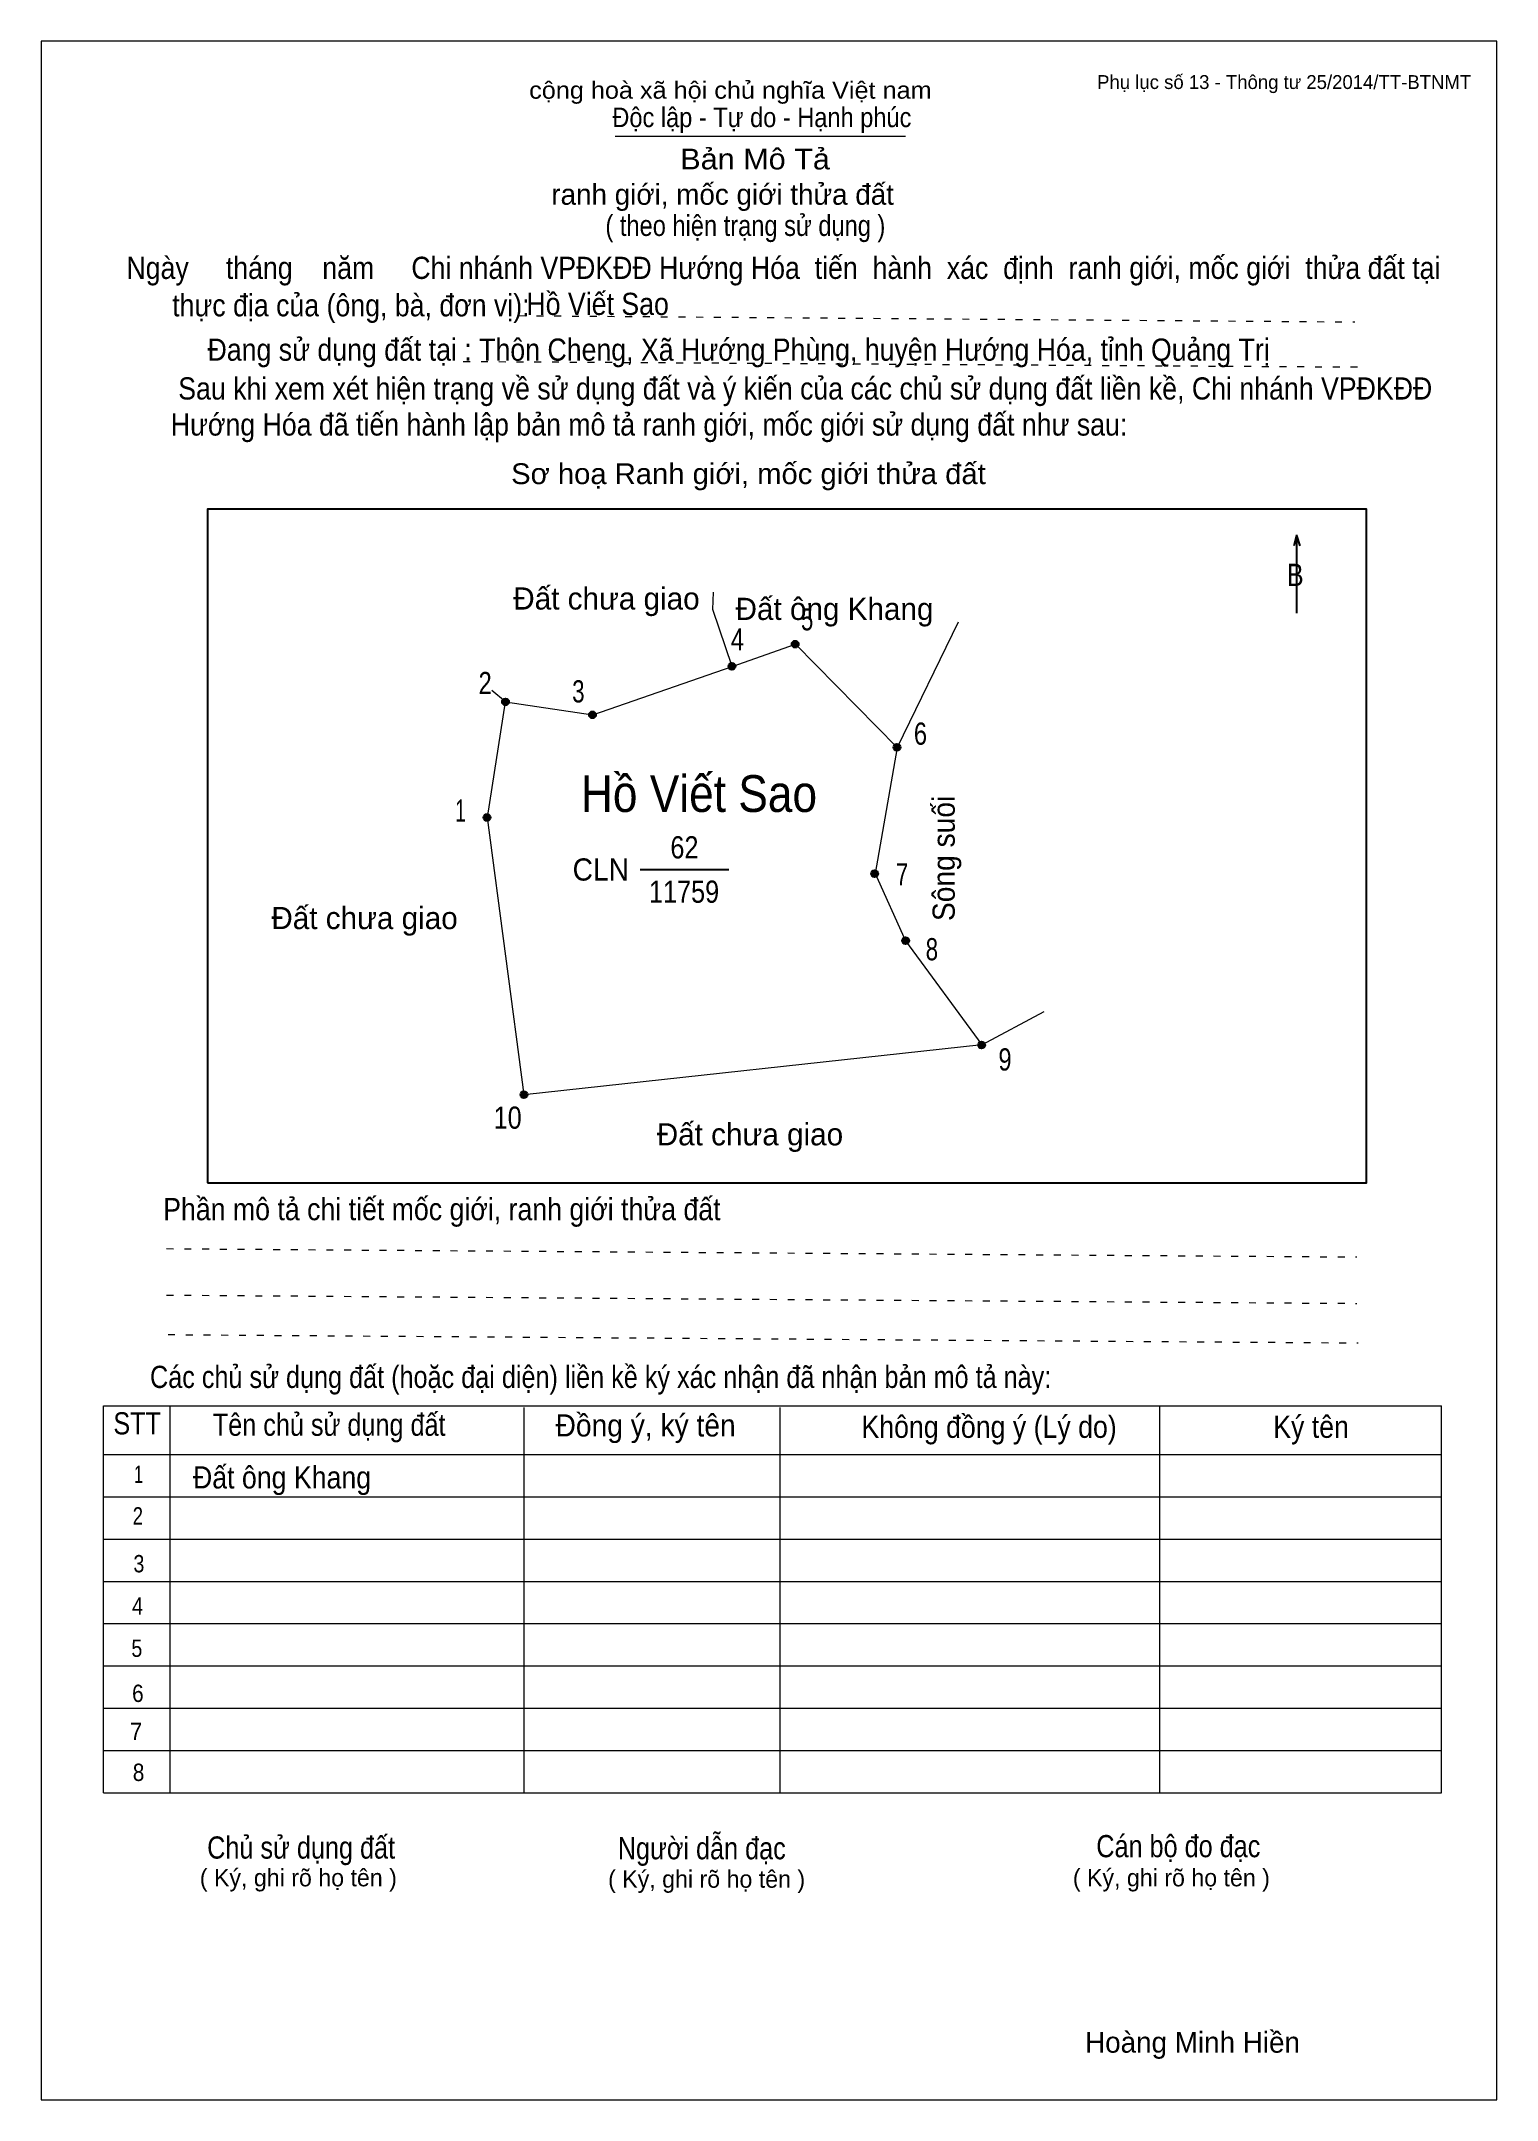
# Model space of a CAD drawing. Header units: centimetres. Extents: x 0 to 21, y 0 to 29.7.
import ezdxf
from ezdxf.enums import TextEntityAlignment as Align

# ---------------------------------------------------------------- set-up
doc = ezdxf.new("R2010")
doc.units = ezdxf.units.CM
doc.header["$LTSCALE"] = 0.13
doc.linetypes.add('DOTTED', pattern=[1.5, 0.3, -1.2])
for name, color, linetype, lineweight in [('1', 7, 'Continuous', 13), ('32', 7, 'Continuous', 25), ('33', 7, 'Continuous', 25), ('6', 7, 'Continuous', 13), ('62', 7, 'Continuous', 13)]:
    doc.layers.add(name, color=color, linetype=linetype, lineweight=lineweight)
for name, color, linetype in [('2', 7, 'Continuous'), ('34', 7, 'Continuous'), ('63', 7, 'Continuous')]:
    doc.layers.add(name, color=color, linetype=linetype)

msp = doc.modelspace()

# ---------------------------------------------------------------- hatches: boundary and pattern name
at = {"layer": '32'}
for points in [[(10.9276, 21.0003, 1), (10.8276, 21.0003, 1)], [(10.0144, 20.6821, 1), (9.9144, 20.6821, 1)], [(6.7489, 20.1683, 1), (6.6489, 20.1683, 1)], [(8.0034, 19.9811, 1), (7.9034, 19.9811, 1)], [(12.3954, 19.5114, 1), (12.2954, 19.5114, 1)], [(6.4831, 18.5002, 1), (6.3831, 18.5002, 1)], [(12.073, 17.6887, 1), (11.973, 17.6887, 1)], [(12.5207, 16.723, 1), (12.4207, 16.723, 1)], [(13.6174, 15.2169, 1), (13.5174, 15.2169, 1)], [(7.0147, 14.5003, 1), (6.9147, 14.5003, 1)]]:
    msp.add_hatch(color=256, dxfattribs=at).paths.add_polyline_path(points)

# ---------------------------------------------------------------- linework, layer by layer
at = {"layer": '1'}
msp.add_lwpolyline([(21, 0), (21, 29.7), (0, 29.7), (0, 0)], close=True, dxfattribs=at)
at = {"layer": '32'}
for centre in [(10.8776, 21.0003), (9.9644, 20.6821), (6.6989, 20.1683), (7.9534, 19.9811), (12.3454, 19.5114), (6.4331, 18.5002), (12.023, 17.6887), (12.4707, 16.723), (13.5674, 15.2169), (6.9647, 14.5003)]:
    msp.add_circle(centre, 0.05, dxfattribs=at)
at = {"layer": '33'}
msp.add_line((8.64, 17.75), (9.92, 17.75), dxfattribs=at)
at = {"layer": '6'}
for p, q in [((13.23, 21.32), (12.35, 19.51)), ((6.7, 20.17), (6.5, 20.33)), ((13.57, 15.22), (14.47, 15.7))]:
    msp.add_line(p, q, dxfattribs=at)
for points in [[(9.97, 20.68), (9.69, 21.5), (9.7, 21.75)], [(9.97, 20.68), (10.88, 21), (12.35, 19.51)], [(6.7, 20.17), (7.96, 19.98), (9.97, 20.68)], [(13.57, 15.22), (6.97, 14.5), (6.44, 18.5), (6.7, 20.17)], [(12.35, 19.51), (12.03, 17.69), (12.47, 16.72), (13.57, 15.22)]]:
    msp.add_lwpolyline(points, dxfattribs=at)
at = {"layer": '62'}
for p, q in [((8.28, 28.33), (12.47, 28.33)), ((0.9, 10.01), (20.2, 10.01)), ((0.9, 4.43), (0.9, 10.01)), ((1.86, 4.43), (1.86, 10.01)), ((6.97, 4.43), (6.97, 9.99)), ((10.66, 4.43), (10.66, 9.99)), ((16.14, 4.43), (16.14, 10.01)), ((20.2, 4.43), (20.2, 10.01)), ((0.9, 9.31), (20.2, 9.31)), ((0.9, 8.7), (20.2, 8.7)), ((0.9, 8.09), (20.2, 8.09)), ((0.9, 7.48), (20.2, 7.48)), ((0.9, 6.87), (20.2, 6.87)), ((0.9, 6.26), (20.2, 6.26)), ((0.9, 5.65), (20.2, 5.65)), ((0.9, 5.04), (20.2, 5.04)), ((0.9, 4.43), (20.2, 4.43))]:
    msp.add_line(p, q, dxfattribs=at)
at = {"layer": '62', "linetype": 'DOTTED'}
for p, q in [((6.89, 25.74), (18.95, 25.65)), ((6.09, 25.08), (19.04, 25)), ((1.81, 12.28), (18.98, 12.16)), ((1.81, 11.61), (18.98, 11.49)), ((1.83, 11.04), (19, 10.92))]:
    msp.add_line(p, q, dxfattribs=at)
at = {"layer": '62', "lineweight": 25}
for p, q in [((18.11, 22.58), (18.11, 21.45)), ((18.11, 22.57), (18.07, 22.42)), ((18.11, 22.57), (18.16, 22.42))]:
    msp.add_line(p, q, dxfattribs=at)
msp.add_lwpolyline([(2.4, 13.23), (19.12, 13.23), (19.12, 22.95), (2.4, 22.95)], close=True, dxfattribs=at)

# ---------------------------------------------------------------- texts
at = {"layer": '2', "width": 0.9}
msp.add_text('Hồ Viết Sao', height=0.5306, dxfattribs=at).set_placement((9.49, 18.58), align=Align.CENTER)
at = {"layer": '32'}
for s, width, p in [('5', 0.75, (11.05, 21.2)), ('4', 0.8, (10.045, 20.91)), ('2', 0.8, (6.405, 20.28)), ('3', 0.75, (7.75, 20.16)), ('6', 0.8, (12.685, 19.55)), ('1', 0.65, (6.05, 18.44)), ('7', 0.75, (12.42, 17.52)), ('8', 0.75, (12.85, 16.44)), ('9', 0.8, (13.905, 14.85)), ('10', 0.85, (6.73, 14.01))]:
    msp.add_text(s, height=0.32, dxfattribs=dict(at, width=width)).set_placement(p, align=Align.CENTER)
at = {"layer": '33'}
for s, p in [('Đất chưa giao', (8.155, 21.5)), ('Đất ông Khang', (11.445, 21.35)), ('Đất chưa giao', (4.665, 16.89)), ('Đất chưa giao', (10.225, 13.77))]:
    msp.add_text(s, height=0.32, dxfattribs=at).set_placement(p, align=Align.CENTER)
at = {"layer": '33', "width": 0.95}
msp.add_text('Sông suối', height=0.32, rotation=90, dxfattribs=at).set_placement((13.18, 17.91), align=Align.CENTER)
at = {"layer": '33', "width": 0.85}
for s, p in [('62', (9.28, 17.91)), ('11759', (9.275, 17.27))]:
    msp.add_text(s, height=0.32, dxfattribs=at).set_placement(p, align=Align.CENTER)
at = {"layer": '33', "width": 0.95}
msp.add_text('CLN', height=0.32, dxfattribs=at).set_placement((8.48, 17.59), align=Align.RIGHT)
at = {"layer": '34', "width": 0.9}
for s, p in [('Hồ Viết Sao', (7, 25.75)), ('Đất ông Khang', (2.19, 8.82))]:
    msp.add_text(s, height=0.32, dxfattribs=at).set_placement(p)
at = {"layer": '62'}
for s, height, width, p in [('cộng hoà xã hội chủ nghĩa Việt nam', 0.2474, 1.1, (7.04, 28.87)), ('Độc lập - Tự do - Hạnh phúc', 0.2828, 0.9, (8.24, 28.46)), ('Bản Mô Tả', 0.3, 1.1, (9.22, 27.85)), ('( theo hiện trạng sử dụng )', 0.3, 0.85, (8.14, 26.89)), ('Ngày     tháng    năm     Chi nhánh VPĐKĐĐ Hướng Hóa  tiến  hành  xác  định  ranh giới, mốc giới  thửa đất tại ', 0.32, 0.9, (1.23, 26.27)), ('thực địa của (ông, bà, đơn vị): ', 0.32, 0.9, (1.89, 25.73)), ('Đang sử dụng đất tại : Thôn Cheng, Xã Hướng Phùng, huyện Hướng Hóa, tỉnh Quảng Trị', 0.32, 0.9, (2.4, 25.09)), (' Sau khi xem xét hiện trạng về sử dụng đất và ý kiến của các chủ sử dụng đất liền kề, Chi nhánh VPĐKĐĐ ', 0.32, 0.9, (1.87, 24.53)), ('Hướng Hóa đã tiến hành lập bản mô tả ranh giới, mốc giới sử dụng đất như sau:', 0.32, 0.9, (1.87, 24.01)), ('Sơ hoạ Ranh giới, mốc giới thửa đất', 0.3, 1.05, (6.78, 23.31)), ('B', 0.32, 0.85, (17.97, 21.84)), ('Phần mô tả chi tiết mốc giới, ranh giới thửa đất ', 0.32, 0.9, (1.76, 12.69)), ('Các chủ sử dụng đất (hoặc đại diện) liền kề ký xác nhận đã nhận bản mô tả này:', 0.32, 0.85, (1.57, 10.27))]:
    msp.add_text(s, height=height, dxfattribs=dict(at, width=width)).set_placement(p)
msp.add_text('ranh giới, mốc giới thửa đất', height=0.3, dxfattribs=at).set_placement((7.36, 27.34))
for s, height, width, p in [('STT', 0.32, 0.85, (1.385, 9.6)), ('Tên chủ sử dụng đất', 0.32, 0.85, (4.155, 9.58)), ('Đồng ý, ký tên', 0.32, 0.95, (8.72, 9.57)), ('Không đồng ý (Lý do)', 0.32, 0.9, (13.675, 9.55)), ('Ký tên', 0.32, 0.9, (18.32, 9.55)), ('1', 0.25, 0.7, (1.405, 8.9)), ('2', 0.25, 0.8, (1.395, 8.3)), ('3', 0.25, 0.85, (1.41, 7.61)), ('4', 0.25, 0.85, (1.39, 7)), ('5', 0.25, 0.85, (1.38, 6.39)), ('6', 0.25, 0.9, (1.395, 5.74)), ('7', 0.25, 0.95, (1.37, 5.19)), ('8', 0.25, 0.9, (1.405, 4.6)), ('Người dẫn đạc', 0.32, 0.85, (9.53, 3.47)), ('Chủ sử dụng đất', 0.32, 0.85, (3.75, 3.48)), ('Cán bộ đo đạc', 0.32, 0.85, (16.405, 3.5))]:
    msp.add_text(s, height=height, dxfattribs=dict(at, width=width)).set_placement(p, align=Align.CENTER)
for p in [(3.71, 3.08), (9.6, 3.06), (16.305, 3.08)]:
    msp.add_text('( Ký, ghi rõ họ tên )', height=0.25, dxfattribs=at).set_placement(p, align=Align.CENTER)
at = {"layer": '63'}
msp.add_text('Phụ lục số 13 - Thông tư 25/2014/TT-BTNMT', height=0.2, dxfattribs=at).set_placement((20.63, 29.01), align=Align.RIGHT)
msp.add_text('Hoàng Minh Hiền', height=0.3, dxfattribs=at).set_placement((16.61, 0.68), align=Align.CENTER)

doc.saveas('drawing.dxf')
